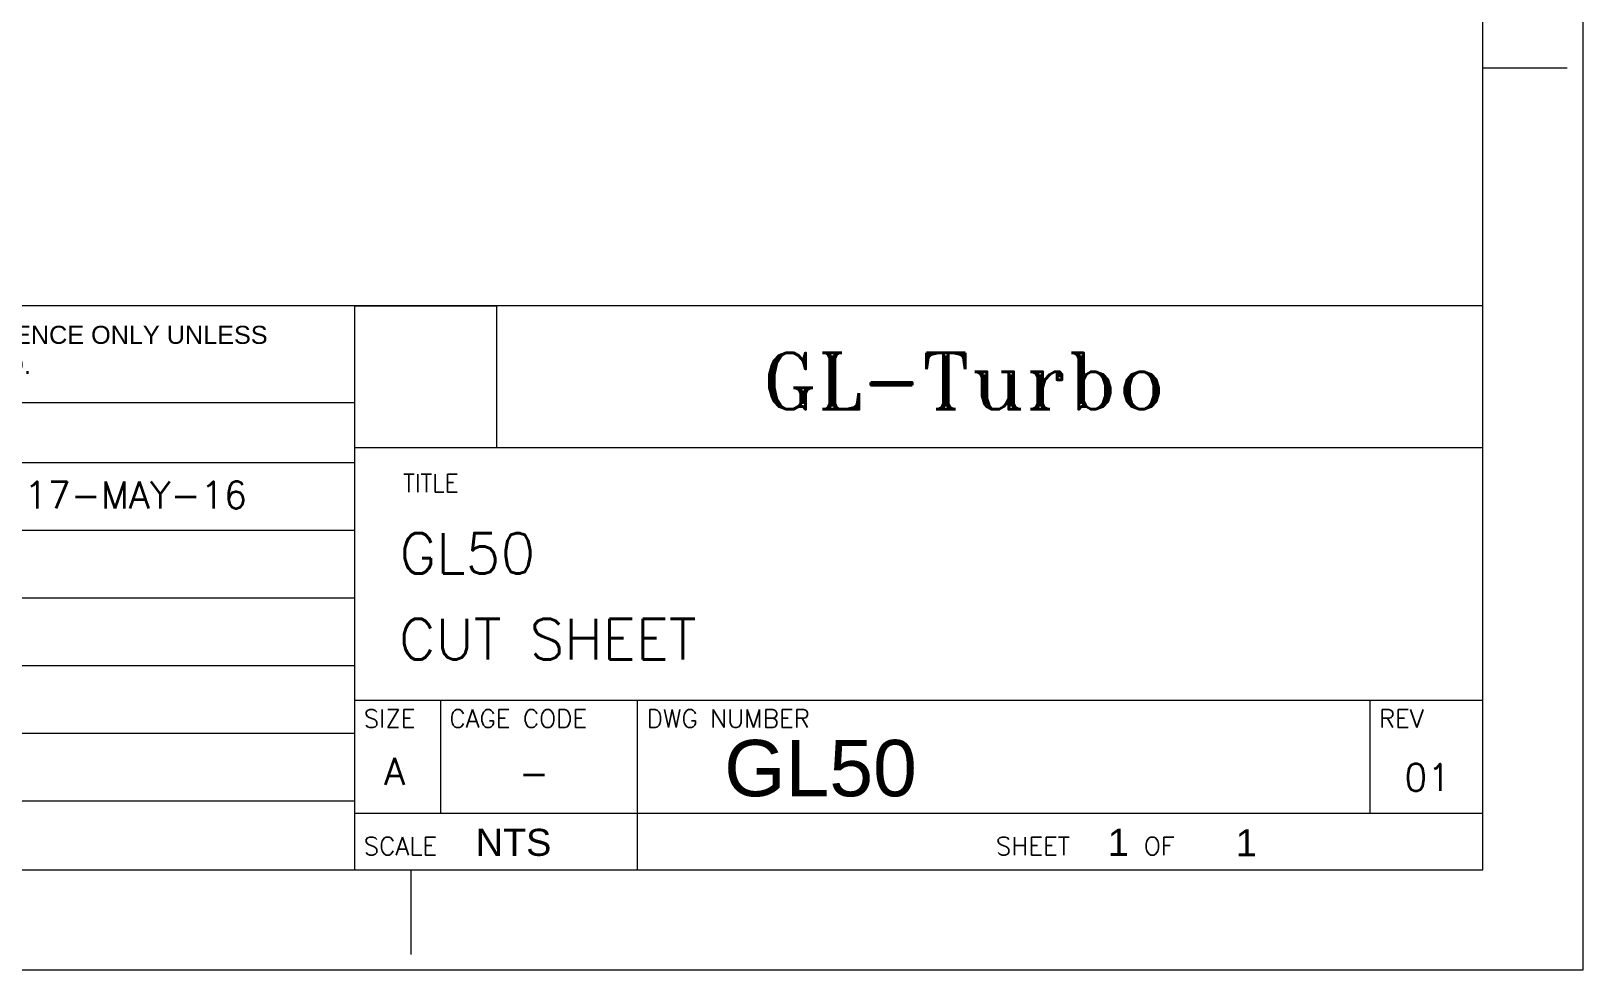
# Model space of a CAD drawing. Header units: millimetres. Extents: x -186 to 966092, y 1050 to 737262.
# Drawn here: x 649564 to 966092, y 1050 to 192605 of the extents above; entities that cross this region are included whole.
import ezdxf
from ezdxf.enums import TextEntityAlignment as Align

# ---------------------------------------------------------------- set-up
doc = ezdxf.new("R2010")
doc.units = ezdxf.units.MM
doc.header["$LTSCALE"] = 25.4
doc.layers.add('Title Block', color=7, linetype='Continuous', lineweight=5)
doc.styles.add('ACANSTS', font='romans.shx', dxfattribs={"height": 25.4})
doc.styles.add('Roman', font='arial.ttf')
doc.styles.add('ROMANS', font='romant.shx', dxfattribs={"height": 88.9})

# ---------------------------------------------------------------- blocks, each defined once
blk = doc.blocks.new('LONE STAR BLOWER TITLE BLOCK (SIZE A)')
at = {"lineweight": 15}
for p, q in [((444.5, 66.14), (444.5, 84.14)), ((444.5, 84.14), (462.5, 84.14)), ((462.5, 66.14), (462.5, 84.14)), ((462.5, 66.14), (444.5, 66.14))]:
    blk.add_line(p, q, dxfattribs=at)
at = {"layer": 'Title Block', "lineweight": 15}
for p, q in [((600.08, 0), (600.08, 457.2)), ((587.38, 12.7), (587.38, 444.5)), ((587.38, 114.3), (598.09, 114.3)), ((587.38, 84.14), (205.4, 84.14)), ((587.38, 84.14), (230.97, 84.14)), ((444.5, 12.7), (444.5, 84.14)), ((587.38, 12.7), (587.38, 84.14)), ((444.5, 71.86), (345.89, 71.86)), ((587.38, 66.14), (444.5, 66.14)), ((444.5, 64.24), (289.78, 64.24)), ((444.5, 55.67), (205.4, 55.67)), ((444.5, 47.1), (205.4, 47.1)), ((444.5, 38.52), (345.89, 38.52)), ((587.38, 34.13), (444.5, 34.13)), ((455.36, 34.13), (455.36, 19.84)), ((480.29, 34.13), (480.29, 12.7)), ((573.09, 34.13), (573.09, 19.84)), ((444.5, 29.95), (345.89, 29.95)), ((444.5, 21.38), (345.89, 21.38)), ((587.38, 19.84), (444.5, 19.84)), ((12.7, 12.7), (587.38, 12.7)), ((381.63, 12.7), (587.38, 12.7)), ((451.64, 1.98), (451.64, 12.7)), ((0, 0), (600.08, 0))]:
    blk.add_line(p, q, dxfattribs=at)
at = {"layer": 'Title Block', "lineweight": 15, "style": 'ACANSTS', "width": 0.942857}
blk.add_text('TITLE', height=2.286, dxfattribs=at).set_placement((450.63, 60.55))
at = {"layer": 'Title Block', "lineweight": 15, "style": 'ACANSTS'}
for s, height, p in [('SIZE', 2.286, (445.64, 30.7)), ('CAGE CODE', 2.286, (456.5, 30.7)), ('DWG NUMBER', 2.286, (481.49, 30.7)), ('REV', 2.286, (574.23, 30.7)), ('A', 3.43, (448.22, 23.44))]:
    blk.add_text(s, height=height, dxfattribs=at).set_placement(p)
for s, p in [('SCALE', (445.64, 15.7)), ('SHEET     OF', (525.71, 15.7))]:
    blk.add_text(s, height=2.286, dxfattribs=at).set_placement(p, align=Align.MIDDLE_LEFT)
at = {"layer": 'Title Block', "lineweight": 15, "insert": (362.68, 81.61), "char_height": 2.286, "attachment_point": 1, "style": 'Roman'}
blk.add_mtext_dynamic_manual_height_columns('DRAWING IS FOR REFERENCE ONLY UNLESS SPECIFIED AS RELEASED.', width=71.6532, gutter_width=31.75, heights=[0], dxfattribs=at)
at = {"layer": 'Title Block', "lineweight": 15, "insert": (496.11, 78.18), "char_height": 100.0125, "width": 135.4992, "attachment_point": 1, "style": 'ROMANS'}
blk.add_mtext('{\\H0.07143x;GL-Turbo}', dxfattribs=at)
at = {"layer": 'Title Block', "lineweight": 15, "style": 'ACANSTS'}
for tag, p, height in [('DRAWN_BY', (375.45, 58.16), 3.43), ('DRAWN_DATE', (402.66, 58.47), 3.43), ('DRAWING_SUBTITLE', (450.18, 50.21), 5.14), ('CHECKED_BY', (376.02, 49.37), 3.43), ('CHECK_DATE', (402.18, 49.5), 3.43), ('ENGINEER', (375.87, 40.95), 3.43), ('ENG_DATE', (401.95, 40.92), 3.43), ('DRAWING_SUBTITLE', (450.12, 39.35), 5.14), ('MANUFACTURING', (375.76, 32.38), 3.43), ('MFG_DATE', (401.98, 32.46), 3.43), ('CONTROL', (375.76, 23.81), 3.43), ('CONTROL_DATE', (401.98, 23.88), 3.43), ('CAGE_CODE', (455.36, 23.27), 3.43), ('MODEL_FILE_NAME', (230.14, 15.52), 3.43), ('APPROVED_BY', (375.47, 14.54), 3.43), ('APPROVAL_DATE', (401.77, 14.47), 3.43)]:
    blk.add_attdef(tag, p, '', height=height, dxfattribs=at)
at = {"layer": 'Title Block', "lineweight": 15, "style": 'Roman', "flags": 8}
for tag, height, p in [('DWG_NUMBER', 7.14, (484.29, 29.15)), ('SCALE', 3.43, (459.83, 17.88)), ('SHEETNUMBER', 3.43, (539.89, 17.88)), ('TOTA_SHEETS', 3.43, (556.11, 17.82))]:
    blk.add_attdef(tag, text='', height=height, dxfattribs=at).set_placement(p, align=Align.TOP_LEFT)
at = {"layer": 'Title Block', "lineweight": 15, "style": 'ACANSTS'}
blk.add_attdef('REVISION', text='', height=3.43, dxfattribs=at).set_placement((580.38, 22.69), align=Align.CENTER)

msp = doc.modelspace()

# ---------------------------------------------------------------- block references
ref = msp.add_blockref('LONE STAR BLOWER TITLE BLOCK (SIZE A)', (-185.91, 1049.85), dxfattribs=dict(xscale=1610.262423542551, yscale=1610.262423542551, zscale=1610.262423542551))
ref.add_attrib('SHEETNUMBER', '1', dxfattribs={"layer": 'Title Block', "lineweight": 15, "height": 5521.59, "style": 'Roman'}).set_placement((869183.03, 29847.84), align=Align.TOP_LEFT)
ref.add_attrib('SCALE', 'NTS', dxfattribs={"layer": 'Title Block', "lineweight": 15, "height": 5521.59, "style": 'Roman'}).set_placement((740258.75, 29847.84), align=Align.TOP_LEFT)
ref.add_attrib('DWG_NUMBER', 'GL50', dxfattribs={"layer": 'Title Block', "lineweight": 15, "height": 11503.312, "style": 'Roman'}).set_placement((790939.45, 47981.28), align=Align.TOP_LEFT)
ref.add_attrib('DRAWING_SUBTITLE', 'GL50', (724720.27, 81903.58), dxfattribs={"layer": 'Title Block', "lineweight": 15, "height": 8282.385, "style": 'ACANSTS'})
ref.add_attrib('CAGE_CODE', '   -', (736737, 38525.08), dxfattribs={"layer": 'Title Block', "lineweight": 15, "height": 5521.59, "style": 'ACANSTS'})
ref.add_attrib('REVISION', '01', dxfattribs={"layer": 'Title Block', "lineweight": 15, "height": 5521.59, "style": 'ACANSTS'}).set_placement((934373, 37586.45), align=Align.CENTER)
ref.add_attrib('DRAWN_DATE', '17-MAY-16', (648197.88, 95205.33), dxfattribs={"layer": 'Title Block', "lineweight": 15, "height": 5521.59, "style": 'ACANSTS'})
ref.add_attrib('DRAWING_SUBTITLE', 'CUT SHEET', (724618.65, 64419.65), dxfattribs={"layer": 'Title Block', "lineweight": 15, "height": 8282.385, "style": 'ACANSTS'})
ref.add_attrib('TOTA_SHEETS', '1', dxfattribs={"layer": 'Title Block', "lineweight": 15, "height": 5521.59, "style": 'Roman'}).set_placement((895289.23, 29744.1), align=Align.TOP_LEFT)

doc.saveas('drawing.dxf')
